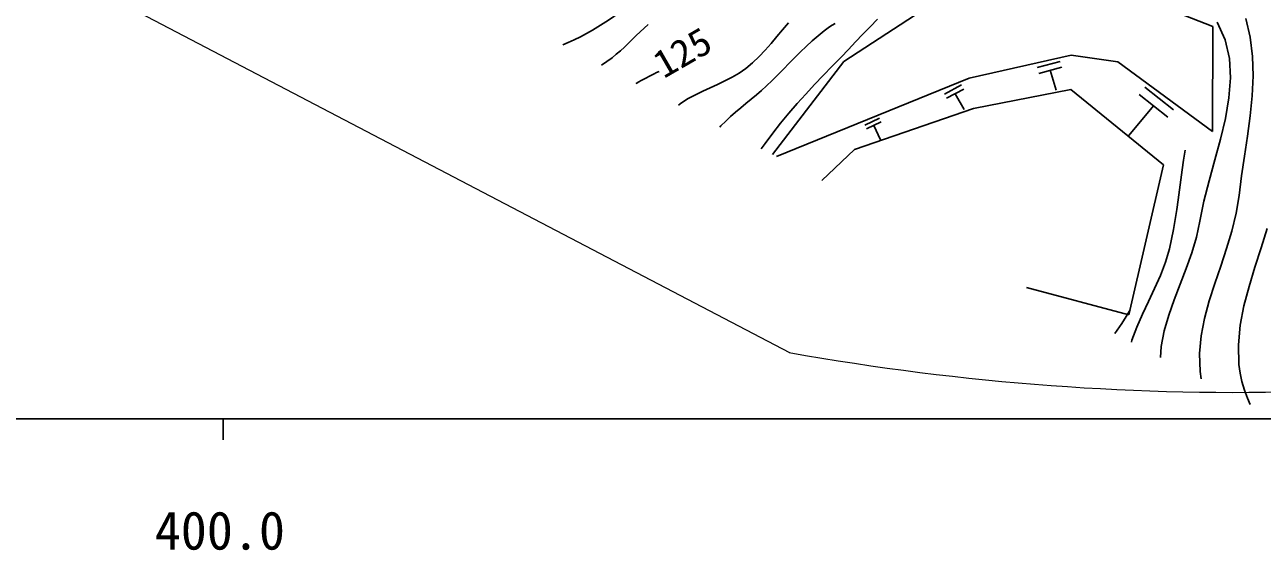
# Model space of a CAD drawing. Units: millimetres, scale not verified. Extents: x 40000 to 680000, y 20000 to 380000.
# Drawn here: x 458506 to 517732, y 198715 to 223855 of the extents above; entities that cross this region are included whole.
import ezdxf
from ezdxf.enums import TextEntityAlignment as Align

# ---------------------------------------------------------------- set-up
doc = ezdxf.new("R2010")
doc.units = ezdxf.units.MM
doc.header["$LTSCALE"] = 1000
for name, color, linetype, lineweight in [('M-BGD', 7, 'Continuous', 25), ('M-STR-HTXT', 7, 'Continuous', 13), ('M-TTL-BAND', 7, 'Continuous', 25)]:
    doc.layers.add(name, color=color, linetype=linetype, lineweight=lineweight)
doc.styles.add('ＭＳ ゴシック', font='')
doc.styles.get('ＭＳ ゴシック').set_extended_font_data('MS Gothic')

msp = doc.modelspace()

# ---------------------------------------------------------------- linework, layer by layer
at = {"layer": 'M-BGD'}
for p, q in [((507855, 226723), (515363, 223775)), ((497712, 222100), (502780, 225405)), ((515363, 223775), (515344, 218749)), ((494291, 217647), (497712, 222100)), ((508587, 222407), (503702, 221306)), ((510827, 222088), (508587, 222407)), ((506967, 221804), (508067, 222097)), ((507040, 221529), (508140, 221822)), ((507590, 221676), (507864, 220733)), ((515344, 218749), (510827, 222088)), ((503702, 221306), (494480, 217548)), ((502518, 220542), (503344, 220982)), ((502628, 220336), (503454, 220776)), ((503041, 220556), (503471, 219794)), ((508576, 220757), (503909, 219851)), ((513009, 217146), (508576, 220757)), ((511846, 220522), (513207, 219437)), ((512117, 220863), (513478, 219778)), ((503909, 219851), (498216, 217880)), ((512526, 219980), (511353, 218563)), ((498712, 219052), (499419, 219380)), ((498794, 218876), (499500, 219203)), ((499147, 219040), (499458, 218357)), ((498216, 217880), (496659, 216408)), ((511350, 209972), (513009, 217146)), ((506443, 211292), (511350, 209972))]:
    msp.add_line(p, q, dxfattribs=at)
for points in [[(484260, 222893), (484507, 223002), (484806, 223139), (485101, 223281), (485393, 223432), (485679, 223594), (485938, 223750), (486195, 223911), (486449, 224076), (486700, 224246), (486949, 224420), (487194, 224598), (487436, 224781), (487675, 224968), (487910, 225159), (488141, 225354)], [(495053, 223941), (494773, 223618), (494498, 223290), (494222, 222963), (493940, 222642), (493649, 222332), (493343, 222039), (493017, 221767), (492700, 221545), (492366, 221349), (492020, 221171), (491666, 221004), (491308, 220843), (490952, 220681), (490602, 220510), (490262, 220324), (489936, 220116), (489788, 220002)], [(497286, 223909), (497154, 223830), (497023, 223748), (496896, 223662), (496772, 223571), (496474, 223331), (496186, 223081), (495905, 222822), (495631, 222556), (495360, 222285), (495092, 222011), (494824, 221737), (494555, 221464), (494282, 221195), (494005, 220932), (493765, 220716), (493521, 220505), (493273, 220298), (493024, 220091), (492776, 219884), (492530, 219675), (492288, 219462), (492053, 219243), (491825, 219015), (491776, 218962)], [(499323, 224115), (498967, 223761), (498617, 223399), (498270, 223034), (497925, 222669), (497577, 222311), (497149, 221874), (496722, 221434), (496300, 220989), (495884, 220538), (495474, 220082), (495073, 219619), (494682, 219147), (494302, 218667), (493936, 218178), (493758, 217925)], [(512864, 207934), (512901, 208460), (513045, 209210), (513258, 209957), (513517, 210702), (513801, 211448), (514088, 212194), (514356, 212944), (514583, 213698), (514748, 214458), (514941, 215415), (515190, 216393), (515465, 217385), (515735, 218382), (515971, 219375), (516141, 220355), (516216, 221314), (516166, 222243), (515960, 223134), (515568, 223978)], [(514817, 206912), (514759, 207272), (514727, 208125), (514803, 208970), (514965, 209809), (515191, 210645), (515459, 211479), (515745, 212313), (516028, 213149), (516284, 213988), (516492, 214834), (516628, 215686), (516746, 216622), (516884, 217573), (517027, 218533), (517154, 219495), (517250, 220455), (517295, 221407), (517271, 222343), (517162, 223260), (516949, 224151)], [(486110, 221925), (486614, 222277), (486817, 222441), (487014, 222612), (487206, 222790), (487395, 222971), (487582, 223154), (487769, 223338), (487958, 223518), (488151, 223695), (488348, 223865)], [(488871, 221624), (488747, 221564), (488624, 221504), (488501, 221442), (488378, 221379), (488256, 221316), (488135, 221251), (488014, 221185), (487894, 221119), (487774, 221051), (487778, 221053)], [(511467, 208664), (511494, 208762), (511728, 209386), (511999, 210005), (512290, 210623), (512582, 211241), (512858, 211863), (513100, 212493), (513289, 213131), (513395, 213597), (513488, 214066), (513570, 214537), (513644, 215009), (513712, 215483), (513776, 215957), (513839, 216432), (513902, 216907), (513968, 217381), (514040, 217854)], [(517152, 205691), (517027, 205983), (516882, 206378), (516762, 206780), (516672, 207187), (516614, 207600), (516588, 208542), (516677, 209476), (516856, 210405), (517099, 211329), (517382, 212253), (517680, 213176), (517966, 214102)], [(510676, 209078), (510791, 209247), (511008, 209568), (511216, 209894), (511409, 210224)]]:
    msp.add_lwpolyline(points, dxfattribs=at)
at = {"layer": 'M-STR-HTXT'}
msp.add_line((415328, 249892), (495099, 208174), dxfattribs=at)
msp.add_arc((516564, 328169), 121900, 259.85791, 271.73337, dxfattribs=at)
at = {"layer": 'M-TTL-BAND'}
for p, q in [((40000, 205000), (579000, 205000)), ((468000, 205000), (468000, 204000))]:
    msp.add_line(p, q, dxfattribs=at)

# ---------------------------------------------------------------- texts
at = {"layer": 'M-BGD', "style": 'ＭＳ ゴシック', "width": 1.05}
msp.add_text('125', height=1320, rotation=29.96, dxfattribs=at).set_placement((489281, 220913), align=Align.BOTTOM_LEFT)
at = {"layer": 'M-TTL-BAND', "style": 'ＭＳ ゴシック'}
msp.add_text('400.0', height=1833, dxfattribs=at).set_placement((467844, 198195), align=Align.BOTTOM_CENTER)

doc.saveas('drawing.dxf')
